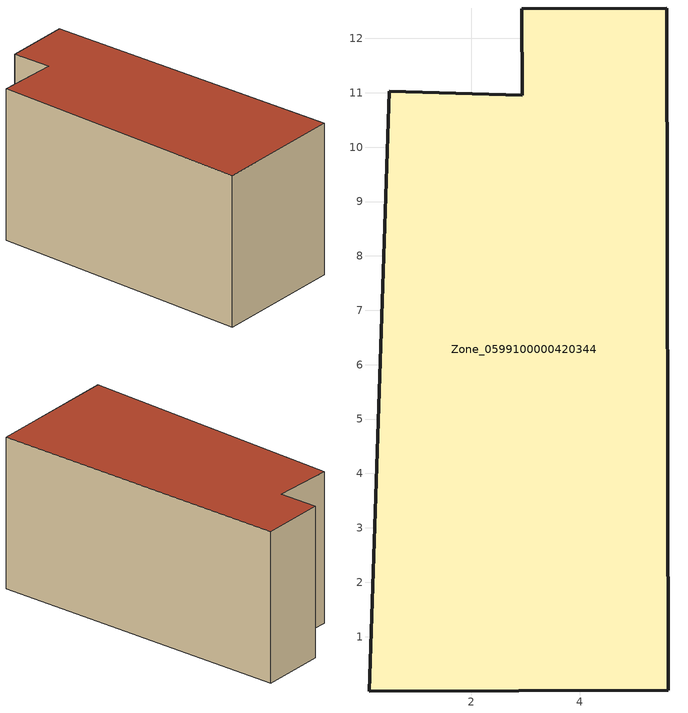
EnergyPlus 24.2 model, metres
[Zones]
Zone_0599100000420344
 floor ground (C_G): 2.94,10.96 2.94,12.55 5.6,12.56 5.63,0.01 0.13,0 0.5,11.03 z0
 wall outside (C_F): 5.63,0.01 5.6,12.56 2.94,12.55 2.94,10.96 0.5,11.03 0.13,0 5.63,0.01 z0:6.31
 roof outside (C_R): 2.94,10.96 0.5,11.03 0.13,0 5.63,0.01 5.6,12.56 2.94,12.55 z6.31
[BUILDING]
Pand.0599100000420344: North Axis=0; Terrain=City; Loads Convergence Tolerance Value=0.04; Temperature Convergence Tolerance Value=0.4; Solar Distribution=FullExterior; Maximum Number of Warmup Days=25; Minimum Number of Warmup Days=1
[Site:Location]
Rotterdam.The.Hague.AP_ZH_NLD Design_Conditions: Latitude=51.96; Longitude=4.45; Time Zone=1; Elevation=-4.5
[SITE:GROUNDTEMPERATURE:BUILDINGSURFACE]
18, 18, 18, 18, 18, 18, 18, 18, 18, 18, 18, 18
[MATERIAL] Thermal Absorptance=0.9; Solar Absorptance=0.7; Visible Absorptance=0.7
Name | Roughness | Thickness | Conductivity | Density | Specific Heat
G.TC.2006-2014 | MediumSmooth | 0.15 | 0.06 | 540 | 1210
F.TC.2006-2014 | Rough | 0.3 | 0.12 | 1920 | 840
R.TC.2006-2014 | MediumRough | 0.2 | 0.08 | 1500 | 1000
[CONSTRUCTION]
C_G: G.TC.2006-2014
C_F: F.TC.2006-2014
C_R: R.TC.2006-2014
[ZONE]
Zone_0599100000420344: Type=1; Multiplier=1; Ceiling Height=Autocalculate; Volume=Autocalculate; Floor Area=autocalculate; Part of Total Floor Area=Yes
[ZONEINFILTRATION:DESIGNFLOWRATE]
Infil_Zone_0599100000420344: Zone or ZoneList or Space or SpaceList=Zone_0599100000420344; Schedule=AlwaysOn; Design Flow Rate Calculation Method=Flow/Area; Flow Rate per Floor Area=0.0015; Constant Term Coefficient=1; Temperature Term Coefficient=0; Velocity Term Coefficient=0; Velocity Squared Term Coefficient=0
[HVACTEMPLATE:ZONE:IDEALLOADSAIRSYSTEM]
Zone_0599100000420344: Maximum Heating Supply Air Temperature=50; Minimum Cooling Supply Air Temperature=13; Maximum Heating Supply Air Humidity Ratio=0.0156; Minimum Cooling Supply Air Humidity Ratio=0.0077; Heating Limit=NoLimit; Cooling Limit=NoLimit; Dehumidification Control Type=ConstantSensibleHeatRatio; Cooling Sensible Heat Ratio=0.7; Dehumidification Setpoint=60; Humidification Control Type=None; Humidification Setpoint=30; Outdoor Air Method=None; Outdoor Air Flow Rate per Person=0.00944; Outdoor Air Flow Rate per Zone Floor Area=0; Outdoor Air Flow Rate per Zone=0; Demand Controlled Ventilation Type=None; Outdoor Air Economizer Type=NoEconomizer; Heat Recovery Type=None; Sensible Heat Recovery Effectiveness=0.7; Latent Heat Recovery Effectiveness=0.65
[ZONECONTROL:THERMOSTAT]
ThermostatControl_Zone_0599100000420344: Zone or ZoneList=Zone_0599100000420344; Control Type Schedule=DualSetpointControlType; Control 1=Thermostat_Zone_0599100000420344; Temperature Difference Between Cutout And Setpoint=0
[THERMOSTATSETPOINT:DUALSETPOINT]
Thermostat_Zone_0599100000420344: Heating Setpoint Temperature Schedule=HeatingSetpoint_Zone_0599100000420344; Cooling Setpoint Temperature Schedule=CoolingSetpoint_Zone_0599100000420344
[SCHEDULE:COMPACT]
HeatingSetpoint_Zone_0599100000420344: Through: 12/31, For: AllDays, Until: 24:00, 21
CoolingSetpoint_Zone_0599100000420344: Through: 12/31, For: AllDays, Until: 24:00, 24
DualSetpointControlType: Through: 12/31, For: AllDays, Until: 24:00, 4
AlwaysOn: Through: 12/31, For: AllDays, Until: 24:00, 1
